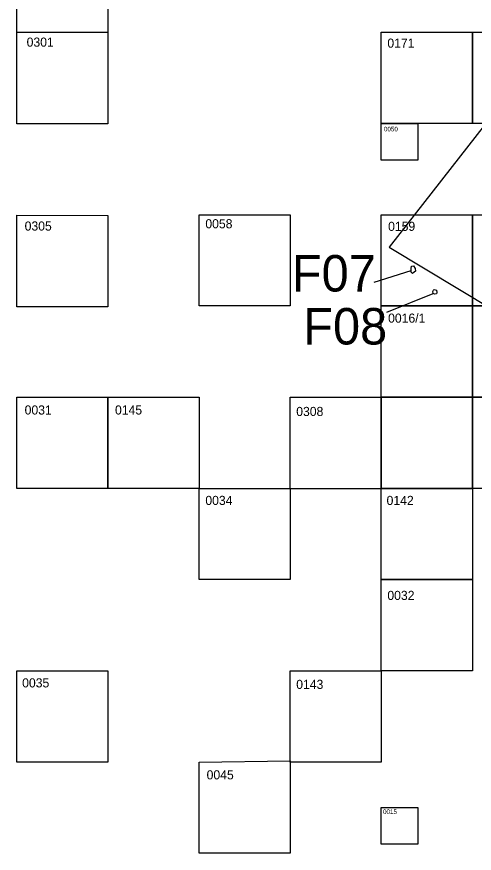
# Model space of a CAD drawing. Extents: x 858 to 5197, y 2407 to 5245.
# Drawn here: x 4830.01 to 4855.11, y 4960.03 to 5005.89 of the extents above; entities that cross this region are included whole.
import ezdxf

# ---------------------------------------------------------------- set-up
doc = ezdxf.new("R2010")
doc.units = 0
for name, color, linetype in [('FeatureID', 7, 'Continuous'), ('fence line', 7, 'Continuous'), ('Other Features', 7, 'Continuous'), ('QuadratID', 7, 'Continuous'), ('Quadrats', 7, 'Continuous'), ('Unexcavated areas', 7, 'Continuous')]:
    doc.layers.add(name, color=color, linetype=linetype)

msp = doc.modelspace()

# ---------------------------------------------------------------- linework, layer by layer
at = {"layer": 'fence line'}
for p, q in [((4857.846, 5002.74), (4850.444, 4993.256)), ((4850.444, 4993.256), (4865.034, 4984.452))]:
    msp.add_line(p, q, dxfattribs=at)
at = {"layer": 'Other Features'}
for p, q in [((4849.618, 4991.346), (4851.648, 4991.986)), ((4851.641, 4992.085), (4851.663, 4992.216)), ((4851.656, 4991.886), (4851.641, 4992.085)), ((4851.718, 4991.819), (4851.656, 4991.886)), ((4851.663, 4992.216), (4851.784, 4992.237)), ((4851.821, 4991.882), (4851.718, 4991.819)), ((4851.784, 4992.237), (4851.867, 4992.092)), ((4851.88, 4991.936), (4851.821, 4991.882)), ((4851.867, 4992.092), (4851.88, 4991.936)), ((4852.873, 4990.905), (4852.914, 4990.941)), ((4852.914, 4990.941), (4853.043, 4990.903)), ((4850.306, 4989.686), (4852.865, 4990.72)), ((4852.837, 4990.817), (4852.873, 4990.905)), ((4852.865, 4990.72), (4852.837, 4990.817)), ((4852.946, 4990.671), (4852.865, 4990.72)), ((4853.032, 4990.691), (4852.946, 4990.671)), ((4853.051, 4990.771), (4853.032, 4990.691)), ((4853.043, 4990.903), (4853.051, 4990.771))]:
    msp.add_line(p, q, dxfattribs=at)
at = {"layer": 'Quadrats'}
for p, q in [((4830.009, 5005.032), (4830.009, 5010.032)), ((4835.009, 5010.032), (4835.009, 5005.032)), ((4835.009, 5005.032), (4830.009, 5005.032)), ((4830.015, 5000.016), (4830.015, 5005.033)), ((4830.015, 5005.033), (4835.013, 5005.016)), ((4835.013, 5005.016), (4835.015, 5000.016)), ((4850.009, 5005.033), (4855.009, 5005.033)), ((4850.009, 5000.032), (4850.009, 5005.033)), ((4855.009, 5005.033), (4855.01, 5000.033)), ((4855.009, 5005.033), (4860.009, 5005.033)), ((4855.01, 5000.033), (4855.009, 5005.033)), ((4835.015, 5000.016), (4830.015, 5000.016)), ((4855.01, 5000.033), (4850.009, 5000.032)), ((4850.01, 5000.032), (4852.01, 5000.032)), ((4850.01, 4998.033), (4850.01, 5000.032)), ((4852.01, 5000.032), (4852.01, 4998.033)), ((4860.01, 5000.033), (4855.01, 5000.033)), ((4852.01, 4998.033), (4850.01, 4998.033)), ((4830.015, 4989.994), (4830.015, 4995.011)), ((4830.015, 4995.011), (4835.013, 4994.994)), ((4835.013, 4994.994), (4835.015, 4989.994)), ((4840.01, 4995.032), (4845.01, 4995.032)), ((4840.01, 4990.032), (4840.01, 4995.032)), ((4845.01, 4995.032), (4845.01, 4990.032)), ((4850.01, 4995.032), (4855.01, 4995.033)), ((4850.01, 4990.033), (4850.01, 4995.032)), ((4855.01, 4995.033), (4855.01, 4990.033)), ((4855.01, 4995.033), (4860.01, 4995.033)), ((4855.01, 4990.033), (4855.01, 4995.033)), ((4845.01, 4990.032), (4840.01, 4990.032)), ((4855.01, 4990.033), (4850.01, 4990.033)), ((4850.01, 4990.033), (4855.01, 4990.033)), ((4850.01, 4985.033), (4850.01, 4990.033)), ((4860.01, 4990.033), (4855.01, 4990.033)), ((4855.01, 4990.033), (4855.01, 4985.033)), ((4855.01, 4990.033), (4860.01, 4990.033)), ((4855.01, 4985.033), (4855.01, 4990.033)), ((4835.015, 4989.994), (4830.015, 4989.994)), ((4830.01, 4985.032), (4835.01, 4985.032)), ((4830.01, 4980.032), (4830.01, 4985.032)), ((4835.01, 4985.032), (4835.01, 4980.032)), ((4835.01, 4985.032), (4840.01, 4985.032)), ((4835.01, 4980.032), (4835.01, 4985.032)), ((4840.01, 4985.032), (4840.01, 4980.032)), ((4845.01, 4985.025), (4850.006, 4985.026)), ((4845.01, 4980.011), (4845.01, 4985.025)), ((4850.006, 4985.026), (4850.01, 4980.011)), ((4855.01, 4985.033), (4850.01, 4985.033)), ((4855.01, 4980.033), (4855.01, 4985.033)), ((4855.01, 4985.033), (4860.01, 4985.033)), ((4860.01, 4985.033), (4855.01, 4985.033)), ((4835.01, 4980.032), (4830.01, 4980.032)), ((4840.01, 4980.032), (4835.01, 4980.032)), ((4840.01, 4980.032), (4845.01, 4980.032)), ((4840.01, 4975.032), (4840.01, 4980.032)), ((4845.01, 4980.032), (4845.01, 4975.032)), ((4850.01, 4980.011), (4845.01, 4980.011)), ((4850.01, 4980.032), (4855.01, 4980.033)), ((4850.01, 4975.032), (4850.01, 4980.032)), ((4860.01, 4980.033), (4855.01, 4980.033)), ((4855.01, 4980.033), (4855.01, 4975.033)), ((4845.01, 4975.032), (4840.01, 4975.032)), ((4855.01, 4975.033), (4850.01, 4975.032)), ((4850.01, 4975.032), (4855.01, 4975.032)), ((4850.01, 4970.033), (4850.01, 4975.032)), ((4855.01, 4975.032), (4855.01, 4970.033)), ((4830.01, 4970.032), (4835.01, 4970.032)), ((4830.01, 4965.032), (4830.01, 4970.032)), ((4835.01, 4970.032), (4835.011, 4965.032)), ((4845.01, 4970.032), (4850.01, 4970.033)), ((4845.01, 4965.032), (4845.01, 4970.032)), ((4855.01, 4970.033), (4850.01, 4970.033)), ((4850.01, 4970.033), (4850.01, 4965.033)), ((4835.011, 4965.032), (4830.01, 4965.032)), ((4840.011, 4965.032), (4845.011, 4965.096)), ((4840.011, 4960.032), (4840.011, 4965.032)), ((4850.01, 4965.033), (4845.01, 4965.032)), ((4845.011, 4965.096), (4845.011, 4960.032)), ((4850.011, 4962.533), (4852.011, 4962.533)), ((4850.011, 4960.533), (4850.011, 4962.533)), ((4852.011, 4962.533), (4852.011, 4960.533)), ((4852.011, 4960.533), (4850.011, 4960.533)), ((4845.011, 4960.032), (4840.011, 4960.032))]:
    msp.add_line(p, q, dxfattribs=at)
at = {"layer": 'Unexcavated areas'}
msp.add_lwpolyline([(4850.01, 4985.033), (4855.01, 4985.033), (4855.01, 4980.033), (4850.01, 4980.033)], close=True, dxfattribs=at)

# ---------------------------------------------------------------- texts
at = {"layer": 'FeatureID'}
for s, p in [('F07', (4845.103, 4990.824)), ('F08', (4845.726, 4987.92))]:
    msp.add_text(s, height=2, dxfattribs=at).set_placement(p)
at = {"layer": 'QuadratID'}
for s, height, p in [('0301', 0.5, (4830.554, 5004.246)), ('0171', 0.5, (4850.343, 5004.191)), ('0050', 0.25, (4850.152, 4999.605)), ('0305', 0.5, (4830.444, 4994.165)), ('0058', 0.5, (4840.358, 4994.289)), ('0159', 0.5, (4850.384, 4994.149)), ('0016/1', 0.5, (4850.384, 4989.116)), ('0031', 0.5, (4830.444, 4984.082)), ('0145', 0.5, (4835.401, 4984.082)), ('0308', 0.5, (4845.344, 4984)), ('0034', 0.5, (4840.358, 4979.124)), ('0142', 0.5, (4850.301, 4979.124)), ('0032', 0.5, (4850.343, 4973.917)), ('0035', 0.5, (4830.308, 4969.123)), ('0143', 0.5, (4845.344, 4969.041)), ('0045', 0.5, (4840.428, 4964.082)), ('0015', 0.25, (4850.105, 4962.185))]:
    msp.add_text(s, height=height, rotation=0.0208, dxfattribs=at).set_placement(p)

doc.saveas('drawing.dxf')
